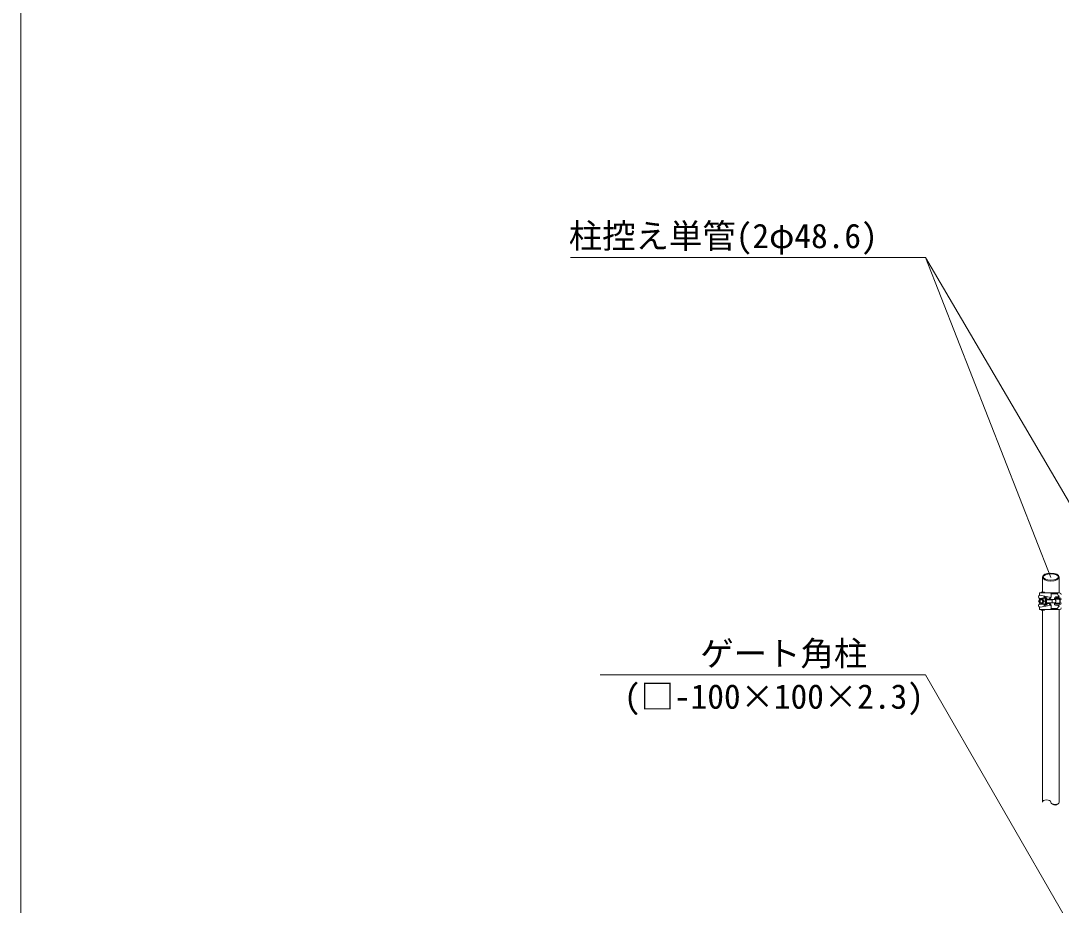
# Model space of a CAD drawing. Units: millimetres, scale not verified. Extents: x -6980 to 13145, y -14438 to 14438.
# Drawn here: x -6980 to -3990, y 6851 to 9392 of the extents above; entities that cross this region are included whole.
import ezdxf
from ezdxf.enums import TextEntityAlignment as Align

# ---------------------------------------------------------------- set-up
doc = ezdxf.new("R2010")
doc.units = ezdxf.units.MM
doc.header["$LTSCALE"] = 38
for name, color, linetype, lineweight in [('0-A_図面枠', 7, 'Continuous', 18), ('0-D_単管', 7, 'Continuous', 18), ('0-E_単管ｸﾗﾝﾌﾟ', 7, 'Continuous', 18), ('1-7_文字', 7, 'Continuous', 18)]:
    doc.layers.add(name, color=color, linetype=linetype, lineweight=lineweight)
doc.styles.add('ＭＳ ゴシック', font='')
doc.styles.get('ＭＳ ゴシック').set_extended_font_data('MS Gothic')

msp = doc.modelspace()

# ---------------------------------------------------------------- linework, layer by layer
at = {"layer": '0-A_図面枠'}
msp.add_lwpolyline([(-6980.2, 14437.5), (13144.8, 14437.5), (13144.8, 562.5), (-6980.2, 562.5)], close=True, dxfattribs=at)
at = {"layer": '0-D_単管'}
for p, q in [((-4043.82, 7750.5), (-4043.82, 7793.95)), ((-3995.22, 7793.95), (-3995.22, 7748.5)), ((-4043.82, 7147.15), (-4043.82, 7698.52)), ((-3995.22, 7700.5), (-3995.22, 7147.15))]:
    msp.add_line(p, q, dxfattribs=at)
msp.add_arc((-4007.37, 7151.6), 12.93, 200.078, 339.922, dxfattribs=at)
for centre, major_axis, ratio, start_param, end_param in [((-4019.52, 7793.95), (24.3, 0), 0.472425, 6.2831853, 12.5663706), ((-4019.22, 7793.95), (-22, 0), 0.417269, 3.1415927, 9.424778), ((-4031.67, 7147.15), (-12.15, 0), 0.525605, 3.1415927, 6.2831853), ((-4007.37, 7147.15), (12.15, 0), 0.525605, 3.1415927, 6.2831853)]:
    msp.add_ellipse(centre, major_axis=major_axis, ratio=ratio, start_param=start_param, end_param=end_param, dxfattribs=at)
at = {"layer": '0-E_単管ｸﾗﾝﾌﾟ'}
for p, q in [((-4046.7, 7750.5), (-4046.73, 7750.5)), ((-4046.73, 7748.57), (-4046.7, 7748.57)), ((-4038.67, 7750.5), (-4046.7, 7750.5)), ((-4000.72, 7745.3), (-4018.18, 7745.3)), ((-4045.72, 7732.5), (-4051.88, 7732.5)), ((-4045.72, 7716.5), (-4051.88, 7716.5)), ((-4051.68, 7729.5), (-4051.68, 7732.5)), ((-4043.8, 7728.8), (-4050.77, 7728.8)), ((-4043.8, 7720.2), (-4050.77, 7720.2)), ((-4038.8, 7735.52), (-4038.8, 7737.6)), ((-4030.1, 7734.5), (-4037.6, 7737.17)), ((-4016.33, 7728.8), (-4032.55, 7728.8)), ((-4016.33, 7720.2), (-4032.55, 7720.2)), ((-4021.47, 7734.55), (-4021.55, 7734.5)), ((-4018.18, 7737.02), (-4018.18, 7744.5)), ((-3995.93, 7718.5), (-4005.9, 7718.5)), ((-4003.9, 7730.52), (-4003.9, 7731.3)), ((-4003.9, 7717.7), (-4003.9, 7718.5)), ((-3995.8, 7739.6), (-3998.4, 7737.02)), ((-3997.9, 7730.52), (-3997.9, 7731.3)), ((-3997.9, 7717.7), (-3997.9, 7718.5)), ((-3993.92, 7720.5), (-3993.92, 7728.5)), ((-3992.9, 7719.5), (-3992.9, 7729.5)), ((-4046.7, 7700.5), (-4046.73, 7700.5)), ((-4046.73, 7698.6), (-4046.7, 7698.6)), ((-4038.67, 7698.52), (-4046.7, 7698.52)), ((-4038.8, 7711.43), (-4038.8, 7713.5)), ((-4030.1, 7714.5), (-4037.7, 7711.8)), ((-4021.47, 7714.48), (-4021.55, 7714.5)), ((-4018.28, 7709.77), (-4018.28, 7709.8)), ((-4018.18, 7704.53), (-4018.18, 7711.97)), ((-4000.72, 7703.73), (-4018.18, 7703.73)), ((-3997.4, 7713.02), (-4004.4, 7713.02)), ((-4001.25, 7700.5), (-4001.25, 7700.55)), ((-3995.8, 7709.4), (-3999.4, 7713.02))]:
    msp.add_line(p, q, dxfattribs=at)
for points in [[(-3994.7, 7748.5), (-4051.68, 7748.5), (-4051.68, 7741.5)], [(-4054.7, 7737.05), (-4054.7, 7737.02), (-4054.7, 7737), (-4054.7, 7736.98), (-4054.7, 7737)], [(-4054.7, 7724.55), (-4054.7, 7724.52), (-4054.7, 7724.5), (-4054.7, 7724.48), (-4054.7, 7724.5)], [(-4044.65, 7729.5), (-4051.62, 7729.5), (-4051.8, 7729.47), (-4051.92, 7729.43), (-4052.08, 7729.35), (-4052.2, 7729.2), (-4052.35, 7729.02), (-4052.48, 7728.82), (-4052.6, 7728.6), (-4052.72, 7728.32), (-4052.83, 7728.05), (-4052.93, 7727.73), (-4053, 7727.38), (-4053.07, 7727), (-4053.15, 7726.62), (-4053.2, 7726.23), (-4053.25, 7725.8), (-4053.3, 7725.38), (-4053.33, 7724.95), (-4053.33, 7724.5), (-4053.33, 7724.07), (-4053.3, 7723.65), (-4053.25, 7723.23), (-4053.2, 7722.8), (-4053.15, 7722.4), (-4053.07, 7722), (-4053, 7721.62), (-4052.93, 7721.3), (-4052.83, 7720.98), (-4052.72, 7720.68), (-4052.6, 7720.42), (-4052.48, 7720.18), (-4052.35, 7719.97), (-4052.2, 7719.8), (-4052.08, 7719.67), (-4051.92, 7719.6), (-4051.8, 7719.52), (-4051.62, 7719.5), (-4051.47, 7719.52), (-4051.35, 7719.6)], [(-4051.95, 7728.38), (-4052.05, 7728.27), (-4052.15, 7728.12), (-4052.27, 7727.97), (-4052.35, 7727.78), (-4052.45, 7727.57), (-4052.5, 7727.33), (-4052.6, 7727.07), (-4052.65, 7726.8), (-4052.72, 7726.5), (-4052.77, 7726.2), (-4052.83, 7725.88), (-4052.85, 7725.55), (-4052.85, 7725.2), (-4052.88, 7724.85), (-4052.88, 7724.5), (-4052.88, 7724.15), (-4052.85, 7723.8), (-4052.85, 7723.47), (-4052.83, 7723.12), (-4052.77, 7722.83), (-4052.72, 7722.52), (-4052.65, 7722.2), (-4052.6, 7721.92), (-4052.5, 7721.68), (-4052.45, 7721.45), (-4052.35, 7721.25), (-4052.27, 7721.02), (-4052.15, 7720.88), (-4052.05, 7720.75), (-4051.95, 7720.65), (-4051.85, 7720.55), (-4051.75, 7720.53), (-4051.62, 7720.5)], [(-4051.62, 7720.5), (-4051.52, 7720.53), (-4051.43, 7720.55), (-4051.33, 7720.65), (-4051.22, 7720.75), (-4051.1, 7720.88), (-4051, 7721.02), (-4050.93, 7721.25), (-4050.82, 7721.45), (-4050.75, 7721.68), (-4050.68, 7721.92), (-4050.62, 7722.2), (-4050.55, 7722.52), (-4050.5, 7722.83), (-4050.45, 7723.12), (-4050.42, 7723.47), (-4050.42, 7723.8), (-4050.4, 7724.15), (-4050.4, 7724.5), (-4050.4, 7724.85), (-4050.42, 7725.2), (-4050.42, 7725.55), (-4050.45, 7725.88), (-4050.5, 7726.2), (-4050.55, 7726.5), (-4050.62, 7726.8), (-4050.68, 7727.07), (-4050.75, 7727.33), (-4050.82, 7727.57), (-4050.93, 7727.78), (-4051, 7727.97), (-4051.1, 7728.12), (-4051.22, 7728.27), (-4051.33, 7728.38), (-4051.43, 7728.45), (-4051.52, 7728.5), (-4051.62, 7728.5), (-4051.75, 7728.5), (-4051.85, 7728.45), (-4051.95, 7728.38)], [(-4023.08, 7736.5), (-4049.83, 7741.5), (-4051.88, 7741.5)], [(-4051.62, 7716.5), (-4051.62, 7719.5), (-4044.65, 7719.5), (-4044.5, 7719.52), (-4044.35, 7719.6), (-4044.22, 7719.67), (-4044.1, 7719.8), (-4043.95, 7719.97), (-4043.82, 7720.18), (-4043.7, 7720.42), (-4043.57, 7720.68), (-4043.47, 7720.98), (-4043.38, 7721.3), (-4043.3, 7721.62), (-4043.22, 7722), (-4043.15, 7722.4), (-4043.1, 7722.8), (-4043.05, 7723.23), (-4043, 7723.65), (-4042.98, 7724.07), (-4042.98, 7724.5), (-4042.98, 7724.95), (-4043, 7725.38), (-4043.05, 7725.8), (-4043.1, 7726.23), (-4043.15, 7726.62), (-4043.22, 7727), (-4043.3, 7727.38), (-4043.38, 7727.73), (-4043.47, 7728.05), (-4043.57, 7728.32), (-4043.7, 7728.6), (-4043.82, 7728.82), (-4043.95, 7729.02), (-4044.1, 7729.2), (-4044.22, 7729.35), (-4044.35, 7729.43), (-4044.5, 7729.47), (-4044.65, 7729.5), (-4044.67, 7729.5)], [(-4051.35, 7719.6), (-4051.2, 7719.67), (-4051.07, 7719.8), (-4050.93, 7719.97), (-4050.8, 7720.18), (-4050.68, 7720.42), (-4050.55, 7720.68), (-4050.45, 7720.98), (-4050.35, 7721.3), (-4050.28, 7721.62), (-4050.18, 7722), (-4050.13, 7722.4), (-4050.05, 7722.8), (-4050.02, 7723.23), (-4049.97, 7723.65), (-4049.95, 7724.07), (-4049.95, 7724.5), (-4049.95, 7724.95), (-4049.97, 7725.38), (-4050.02, 7725.8), (-4050.05, 7726.23), (-4050.13, 7726.62), (-4050.18, 7727), (-4050.28, 7727.38), (-4050.35, 7727.73), (-4050.45, 7728.05), (-4050.55, 7728.32), (-4050.68, 7728.6), (-4050.8, 7728.82), (-4050.93, 7729.02), (-4051.07, 7729.2), (-4051.2, 7729.35), (-4051.35, 7729.43), (-4051.47, 7729.47), (-4051.62, 7729.5)], [(-4044.65, 7733), (-4044.95, 7732.95), (-4045.2, 7732.88), (-4045.47, 7732.73), (-4045.75, 7732.5), (-4046, 7732.2), (-4046.22, 7731.88), (-4046.47, 7731.45), (-4046.7, 7731), (-4046.9, 7730.52), (-4047.08, 7729.95), (-4047.2, 7729.5)], [(-4047.2, 7719.5), (-4047.05, 7718.92), (-4046.85, 7718.4), (-4046.65, 7717.9), (-4046.43, 7717.45), (-4046.17, 7717.05), (-4045.95, 7716.73), (-4045.68, 7716.48), (-4045.42, 7716.25), (-4045.15, 7716.12), (-4044.88, 7716.03), (-4044.65, 7716.03)], [(-4041.38, 7733), (-4041.57, 7732.27), (-4041.72, 7731.55), (-4041.9, 7730.85), (-4041.97, 7730.12), (-4042.02, 7729.43), (-4041.93, 7728.75), (-4041.75, 7728), (-4041.45, 7727.27), (-4041.05, 7726.58), (-4040.57, 7725.88), (-4040.07, 7725.18), (-4039.53, 7724.5), (-4033.03, 7724.5), (-4033.57, 7723.82), (-4034.07, 7723.12), (-4034.55, 7722.43), (-4034.95, 7721.73), (-4035.25, 7721), (-4035.45, 7720.25), (-4035.52, 7719.57), (-4035.47, 7718.9), (-4035.4, 7718.17), (-4035.25, 7717.45), (-4035.07, 7716.73), (-4034.85, 7716.03), (-4044.65, 7716.03), (-4044.37, 7716.03), (-4044.12, 7716.12), (-4043.85, 7716.3), (-4043.57, 7716.52), (-4043.33, 7716.8), (-4043.1, 7717.15), (-4042.88, 7717.53), (-4042.65, 7717.98), (-4042.42, 7718.5), (-4042.25, 7719.03), (-4042.07, 7719.62)], [(-4042.07, 7729.38), (-4042.25, 7729.95), (-4042.42, 7730.52), (-4042.65, 7731), (-4042.88, 7731.45), (-4043.1, 7731.88), (-4043.33, 7732.2), (-4043.57, 7732.5), (-4043.85, 7732.73), (-4044.12, 7732.88), (-4044.37, 7732.95), (-4044.65, 7733), (-4034.85, 7733), (-4034.6, 7732.55), (-4034.35, 7732.03), (-4034.1, 7731.45), (-4033.9, 7730.83), (-4033.7, 7730.15), (-4033.53, 7729.43), (-4033.38, 7728.68), (-4033.25, 7727.88), (-4033.15, 7727.05), (-4033.1, 7726.23), (-4033.05, 7725.4), (-4033.03, 7724.52), (-4033.05, 7723.7), (-4033.1, 7722.83), (-4033.15, 7722), (-4033.25, 7721.17), (-4033.38, 7720.4), (-4033.53, 7719.62), (-4033.7, 7718.92), (-4033.88, 7718.23), (-4034.1, 7717.6), (-4034.32, 7717.02), (-4034.58, 7716.5), (-4034.85, 7716.03), (-4035.12, 7715.65), (-4035.43, 7715.32), (-4035.7, 7715.05)], [(-4041.75, 7728), (-4041.93, 7728.75), (-4042.02, 7729.43)], [(-4042.02, 7719.57), (-4041.93, 7720.25), (-4041.83, 7720.9), (-4041.72, 7721.6), (-4041.62, 7722.3), (-4041.57, 7723.02), (-4041.53, 7723.77), (-4041.53, 7724.5), (-4041.53, 7725.25), (-4041.57, 7726), (-4041.62, 7726.7), (-4041.72, 7727.4), (-4041.83, 7728.07)], [(-4041.38, 7716.03), (-4041.57, 7716.73), (-4041.72, 7717.45), (-4041.9, 7718.17), (-4041.97, 7718.9), (-4042.02, 7719.57), (-4041.93, 7720.25), (-4041.75, 7721), (-4041.45, 7721.73), (-4041.05, 7722.43), (-4040.57, 7723.12), (-4040.07, 7723.82), (-4039.53, 7724.5)], [(-4036.67, 7734.3), (-4036.97, 7734.25), (-4037.3, 7734.15), (-4037.63, 7733.98), (-4037.9, 7733.7), (-4038.2, 7733.38), (-4038.47, 7733)], [(-4035.7, 7715.05), (-4036.03, 7714.88), (-4036.35, 7714.75), (-4036.65, 7714.7), (-4036.95, 7714.75), (-4037.3, 7714.85), (-4037.6, 7715.02), (-4037.87, 7715.3), (-4038.2, 7715.62), (-4038.47, 7716.03)], [(-4033.03, 7724.5), (-4033.57, 7725.18), (-4034.07, 7725.88), (-4034.55, 7726.58), (-4034.95, 7727.27), (-4035.25, 7728), (-4035.45, 7728.75), (-4035.52, 7729.43), (-4035.47, 7730.12), (-4035.4, 7730.85), (-4035.25, 7731.55), (-4035.07, 7732.27), (-4034.85, 7733), (-4035.15, 7733.4), (-4035.45, 7733.72), (-4035.73, 7733.98), (-4036.03, 7734.15), (-4036.37, 7734.28), (-4036.67, 7734.3), (-4035.68, 7734.3), (-4035.35, 7734.25), (-4035.03, 7734.15), (-4034.72, 7733.98), (-4034.42, 7733.72), (-4034.13, 7733.4), (-4033.85, 7732.97), (-4033.6, 7732.52), (-4033.35, 7732.03), (-4033.1, 7731.45), (-4032.87, 7730.8), (-4032.7, 7730.12), (-4032.52, 7729.4), (-4032.38, 7728.65), (-4032.25, 7727.88), (-4032.17, 7727.05), (-4032.07, 7726.23), (-4032.05, 7725.35), (-4032.05, 7724.5), (-4032.05, 7723.65), (-4032.07, 7722.8)], [(-4032.07, 7722.8), (-4032.17, 7721.97), (-4032.25, 7721.15), (-4032.38, 7720.38), (-4032.52, 7719.62), (-4032.7, 7718.9), (-4032.87, 7718.23), (-4033.1, 7717.57), (-4033.35, 7717), (-4033.6, 7716.5), (-4033.85, 7716.03), (-4034.13, 7715.62), (-4034.42, 7715.3), (-4034.72, 7715.05), (-4035.03, 7714.88), (-4035.35, 7714.75), (-4035.68, 7714.7), (-4036.67, 7714.7)], [(-4021.47, 7732.33), (-4022.55, 7731.93), (-4022.92, 7731.7), (-4023.2, 7731), (-4023.2, 7730.78), (-4032.72, 7730.78)], [(-4032.72, 7730.8), (-4032.72, 7730.78), (-4032.72, 7730.75), (-4032.72, 7730.72), (-4032.72, 7730.75)], [(-4021.47, 7716.68), (-4022.55, 7717.05), (-4022.92, 7717.3), (-4023.2, 7718), (-4023.2, 7718.25), (-4032.72, 7718.25)], [(-4032.55, 7719.5), (-4007.05, 7719.5), (-4006.92, 7719.52), (-4006.78, 7719.6), (-4006.62, 7719.67), (-4006.47, 7719.8), (-4006.35, 7719.97), (-4006.22, 7720.18), (-4006.1, 7720.42), (-4006, 7720.68), (-4005.87, 7720.98), (-4005.75, 7721.3), (-4005.68, 7721.62), (-4005.6, 7722), (-4005.52, 7722.4), (-4005.47, 7722.8), (-4005.42, 7723.23), (-4005.42, 7723.65), (-4005.4, 7724.07), (-4005.38, 7724.5), (-4005.4, 7724.95), (-4005.42, 7725.38), (-4005.42, 7725.8), (-4005.47, 7726.23), (-4005.52, 7726.62), (-4005.6, 7727), (-4005.68, 7727.38), (-4005.75, 7727.73), (-4005.87, 7728.05), (-4006, 7728.32), (-4006.1, 7728.6), (-4006.22, 7728.82), (-4006.35, 7729.02), (-4006.47, 7729.2), (-4006.62, 7729.35), (-4006.78, 7729.43), (-4006.92, 7729.47), (-4007.05, 7729.5), (-4032.55, 7729.5)], [(-4024.2, 7730.8), (-4024.2, 7730.78), (-4024.2, 7730.75), (-4024.2, 7730.72), (-4024.2, 7730.75)], [(-4018.25, 7744.5), (-4018.25, 7744.53), (-4018.25, 7744.55)], [(-4018.25, 7744.5), (-4018.25, 7744.48), (-4018.25, 7744.5)], [(-4017.17, 7719.5), (-4017.03, 7719.52), (-4016.9, 7719.6), (-4016.75, 7719.67), (-4016.6, 7719.8), (-4016.45, 7719.97), (-4016.33, 7720.18), (-4016.2, 7720.42), (-4016.1, 7720.68), (-4015.97, 7720.98), (-4015.88, 7721.3), (-4015.8, 7721.62), (-4015.72, 7722), (-4015.65, 7722.4), (-4015.6, 7722.8), (-4015.55, 7723.23), (-4015.53, 7723.65), (-4015.53, 7724.07), (-4015.5, 7724.5), (-4015.53, 7724.95), (-4015.53, 7725.38), (-4015.55, 7725.8), (-4015.6, 7726.23), (-4015.65, 7726.62), (-4015.72, 7727), (-4015.8, 7727.38), (-4015.88, 7727.73), (-4015.97, 7728.05), (-4016.1, 7728.32), (-4016.2, 7728.6), (-4016.33, 7728.82), (-4016.45, 7729.02), (-4016.6, 7729.2), (-4016.75, 7729.35), (-4016.9, 7729.43), (-4017.03, 7729.47), (-4017.17, 7729.5)], [(-3994.7, 7734.5), (-4008.9, 7734.5), (-4008.9, 7731.3), (-3994.7, 7731.3)], [(-3994.7, 7714.52), (-4008.9, 7714.52), (-4008.9, 7717.7), (-3994.7, 7717.7)], [(-3995.93, 7730.52), (-4005.9, 7730.52), (-4005.93, 7730.52), (-4005.95, 7730.52)], [(-4005.95, 7718.58), (-4005.93, 7718.58), (-4005.9, 7718.58)], [(-3997.17, 7737.02), (-4004.65, 7737.02), (-4005.52, 7736.65), (-4005.9, 7735.75), (-4005.52, 7734.88), (-4004.65, 7734.5)], [(-3994, 7728.5), (-3994, 7728.53), (-3994, 7728.55)], [(-3993, 7729.55), (-3993, 7729.52), (-3993, 7729.5)], [(-4054.7, 7712.05), (-4054.7, 7712.02), (-4054.7, 7712), (-4054.7, 7711.97), (-4054.7, 7712)], [(-4023.08, 7712.53), (-4049.83, 7707.5), (-4051.88, 7707.5)], [(-3994.7, 7700.5), (-4051.68, 7700.5), (-4051.68, 7707.5)], [(-4038.88, 7713.5), (-4038.88, 7713.52), (-4038.88, 7713.55)], [(-4018.28, 7711.97), (-4018.28, 7712), (-4018.28, 7712.02)], [(-4018.28, 7711.97), (-4018.28, 7711.95), (-4018.28, 7711.97)], [(-4004.45, 7713.1), (-4004.43, 7713.1), (-4004.4, 7713.1)]]:
    msp.add_lwpolyline(points, dxfattribs=at)
for points in [[(-4018.28, 7709.77), (-4018.28, 7709.75), (-4018.28, 7709.72), (-4018.28, 7709.75)], [(-4001.25, 7700.5), (-4001.25, 7700.48), (-4001.25, 7700.45), (-4001.25, 7700.43), (-4001.25, 7700.45), (-4001.25, 7700.48)]]:
    msp.add_lwpolyline(points, close=True, dxfattribs=at)
for centre, radius, start, end in [((-4046.73, 7749.55), 0.95, 89.876, 270.124), ((-4038.73, 7749.55), 0.95, 272.926, 87.074), ((-4022.22, 7744.55), 3.95, 0.018, 89.348), ((-3991.28, 7748.55), 9.95, 180.185, 243.12), ((-3994.75, 7743.55), 4.97, 359.957, 89.475), ((-4050.23, 7724.55), 4.47, 124.858, 179.99), ((-4049.75, 7712.05), 4.95, 115.472, 179.967), ((-4049.72, 7737.02), 4.97, 115.606, 179.769), ((-4049.72, 7737.05), 4.97, 180.364, 244.66), ((-4050.23, 7724.55), 4.45, 180.49, 235.682), ((-4041.83, 7735.55), 2.95, 303.777, 359.345), ((-4041.83, 7713.55), 2.98, 0.036, 55.322), ((-4028.78, 7718.3), 3.95, 180.643, 250.879), ((-4028.75, 7730.78), 3.98, 109.722, 180.026), ((-4020.25, 7730.78), 3.95, 109.418, 179.936), ((-4020.25, 7718.3), 3.95, 180.628, 250.973), ((-4023.22, 7739.28), 4.95, 290.249, 359.703), ((-4023.22, 7737.07), 4.95, 290.156, 359.552), ((-4023.22, 7712.02), 4.95, 359.85, 69.366), ((-4005.95, 7728.57), 1.95, 90.006, 150.893), ((-4005.95, 7720.53), 1.95, 211.285, 270.035), ((-3997.2, 7735.8), 1.23, 271.644, 88.1), ((-3995.95, 7728.55), 1.95, 359.923, 88.63), ((-3995.95, 7720.55), 1.95, 271.341, 358.66), ((-3994.75, 7729.55), 4.95, 0.016, 89.542), ((-3994.75, 7729.55), 1.75, 359.977, 88.405), ((-3994.75, 7719.55), 1.75, 271.651, 359.074), ((-3994.72, 7719.55), 4.95, 270.428, 359.572), ((-4049.75, 7712.05), 4.95, 180.472, 244.843), ((-4046.73, 7699.55), 0.95, 89.876, 270.124), ((-4038.75, 7699.55), 0.95, 273.107, 87.115), ((-4022.22, 7704.55), 3.95, 270.656, 359.503), ((-4023.22, 7709.8), 4.95, 0.003, 69.52), ((-4004.45, 7714.55), 1.45, 181.651, 270.086), ((-3991.3, 7700.55), 9.95, 117.011, 180.002), ((-3997.45, 7714.55), 1.45, 271.454, 358.546), ((-3994.72, 7705.55), 4.95, 270.428, 359.572)]:
    msp.add_arc(centre, radius, start, end, dxfattribs=at)
at = {"layer": '1-7_文字'}
for p, q in [((-5400.03, 8712.5), (-4380.55, 8712.5)), ((-4380.2, 8712.5), (-4380.55, 8712.5)), ((-3841.17, 7793.95), (-4380.2, 8712.5)), ((-4019.22, 7793), (-4380.2, 8712.5)), ((-5315.22, 7512.5), (-4380.55, 7512.5)), ((-4380.2, 7512.5), (-4380.55, 7512.5)), ((-3938.8, 6747.95), (-4380.2, 7512.5))]:
    msp.add_line(p, q, dxfattribs=at)

# ---------------------------------------------------------------- texts
at = {"layer": '1-7_文字', "style": 'ＭＳ ゴシック'}
for s, p in [('柱控え単管(2φ48.6)\u3000\u3000', (-5405.15, 8717.9)), ('\u3000\u3000\u3000ゲート角柱\u3000\u3000\u3000\u3000', (-5315.22, 7517.9)), ('(□-100×100×2.3)', (-5246.55, 7394.43))]:
    msp.add_text(s, height=70.38, dxfattribs=at).set_placement(p, align=Align.BOTTOM_LEFT)

doc.saveas('drawing.dxf')
